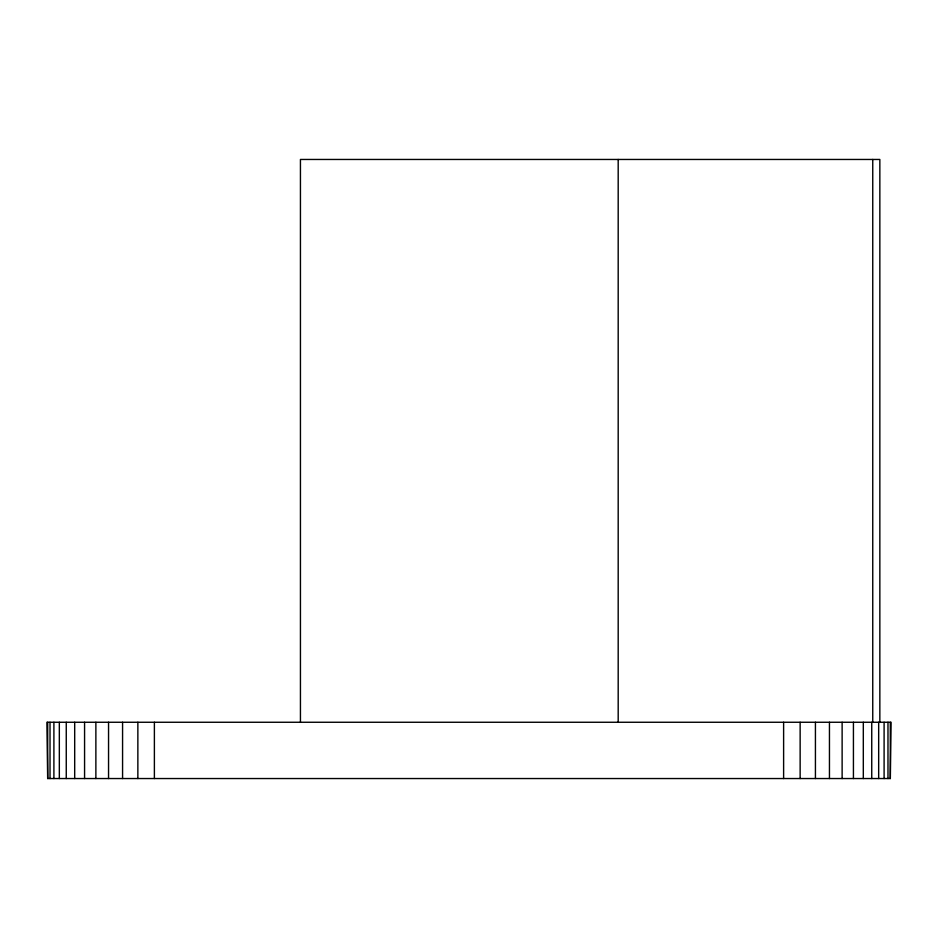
<?xml version="1.0" encoding="UTF-8"?>
<svg xmlns="http://www.w3.org/2000/svg" width="938" height="938" viewBox="0 0 938 938"><rect width="100%" height="100%" fill="white"/><g stroke="black" fill="none" stroke-linecap="round" stroke-linejoin="round"><path stroke-width="1.41" d="M890.314 778.54L891.1 722.26L46.9 722.26L47.686 778.54L890.314 778.54L890.314 722.26M887.981 722.26L887.981 778.54M884.1 722.26L884.1 778.54M879.844 722.26L879.844 159.46L300.441 159.46L300.441 722.26M878.672 722.26L878.672 778.54M872.75 159.46L872.75 722.26M871.742 722.26L871.742 778.54M863.312 722.26L863.312 778.54M853.428 722.26L853.428 778.54M842.125 722.26L842.125 778.54M829.45 722.26L829.45 778.54M815.427 722.26L815.427 778.54M800.137 722.26L800.137 778.54M783.617 722.26L783.617 778.54M618.189 159.46L618.189 722.26M154.383 722.26L154.383 778.54M137.863 722.26L137.863 778.54M122.573 722.26L122.573 778.54M108.55 722.26L108.55 778.54M95.875 722.26L95.875 778.54M84.572 722.26L84.572 778.54M74.688 722.26L74.688 778.54M66.258 722.26L66.258 778.54M59.329 722.26L59.329 778.54M53.9 722.26L53.9 778.54M50.019 722.26L50.019 778.54M47.686 722.26L47.686 778.54"/></g></svg>
